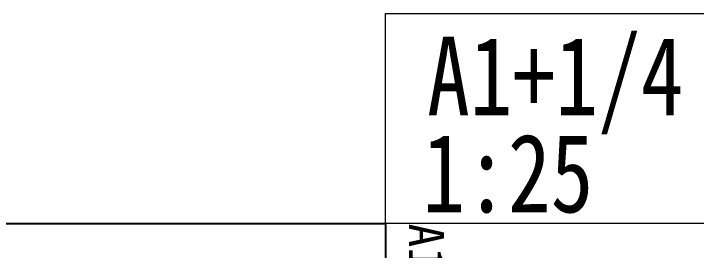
# Model space of a CAD drawing. Extents: x 826826 to 1642106, y -156213 to 399140.
# Drawn here: x 1542426 to 1557056, y 308198 to 313274 of the extents above; entities that cross this region are included whole.
import ezdxf

# ---------------------------------------------------------------- set-up
doc = ezdxf.new("R2010")
doc.units = 0
doc.header["$LTSCALE"] = 1000
doc.layers.get('0').update_dxf_attribs({"linetype": 'CONTINUOUS'})
doc.layers.add('yichutu', color=7, linetype='CONTINUOUS')
doc.layers.add('图框', color=9, linetype='CONTINUOUS', lineweight=18)
doc.styles.add('_TCH_LABEL', font='simhei.ttf')
doc.styles.add('黑体', font='simhei.ttf')

# ---------------------------------------------------------------- blocks, each defined once
blk = doc.blocks.new('GFDDDDRG')
at = {"layer": '图框'}
blk.add_lwpolyline([(923310, -107437), (923310, -159999), (893610, -159999), (893610, -107437)], close=True, dxfattribs=at)
blk.add_lwpolyline([(923310, -107437), (923310, -159999), (893610, -159999), (893610, -107437)], close=True, dxfattribs=at)
blk = doc.blocks.new('yct-1051-594-26275-14850-25-1002.0')
at = {"layer": 'yichutu', "color": 7}
blk.add_lwpolyline([(0, 0), (0, 14850), (26275, 14850), (26275, 0)], close=True, dxfattribs=at)
at = {"layer": 'yichutu', "color": 7, "style": '_TCH_LABEL'}
blk.add_text('A1+1/4 1:25', height=750, dxfattribs=at).set_placement((0, 15350))

msp = doc.modelspace()

# ---------------------------------------------------------------- linework, layer by layer
at = {"layer": '图框', "color": 2}
msp.add_lwpolyline([(1558146.29, 308774.41), (1550396.29, 308774.41), (1550396.29, 313274.41), (1558146.29, 313274.41)], close=True, dxfattribs=at)

# ---------------------------------------------------------------- block references
at = {"xscale": 0.5, "yscale": 0.5, "zscale": 0.5}
msp.add_blockref('GFDDDDRG', (1088741.4, 362492.89), dxfattribs=at)
at = {"layer": 'yichutu', "rotation": 270}
msp.add_blockref('yct-1051-594-26275-14850-25-1002.0', (1535546.29, 308774.41), dxfattribs=at)

# ---------------------------------------------------------------- texts
at = {"layer": '图框', "color": 2, "style": '黑体', "width": 0.8}
for s, p in [('A1+1/4', (1551286.68, 311095.1)), ('1:25', (1551187.08, 309013.58))]:
    msp.add_text(s, height=1682.363, dxfattribs=at).set_placement(p)

doc.saveas('drawing.dxf')
